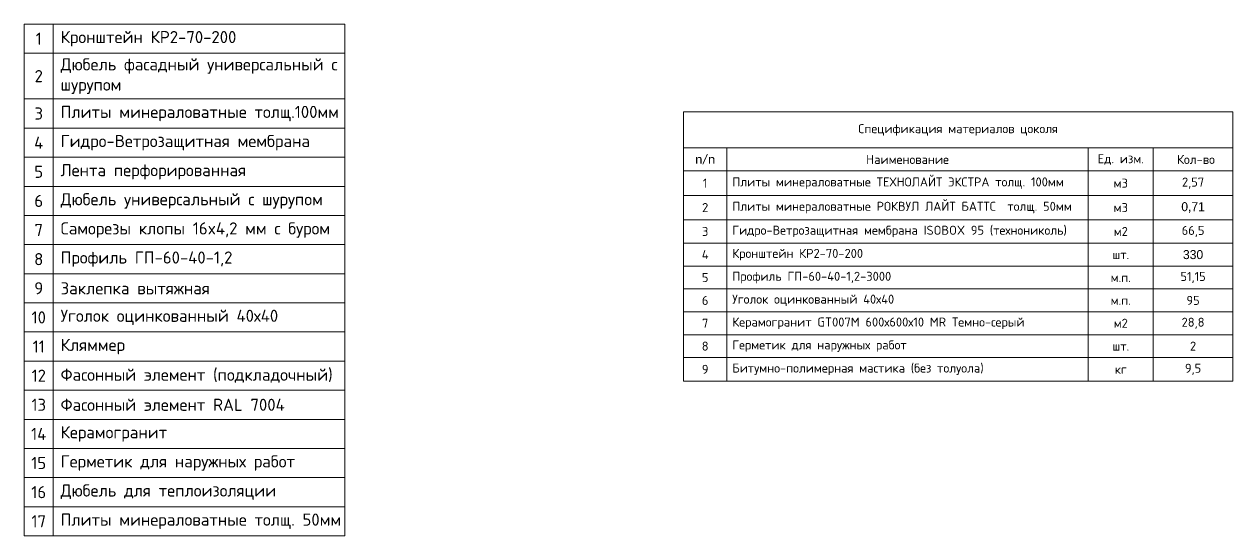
# Model space of a CAD drawing. Header units: millimetres. Extents: x -3689 to 3021565, y -698052 to -604547.
# Drawn here: x 2757657 to 2758901, y -677357 to -676829 of the extents above; entities that cross this region are included whole.
import ezdxf

# ---------------------------------------------------------------- set-up
doc = ezdxf.new("R2010")
doc.units = ezdxf.units.MM
doc.layers.add('_Выноска', color=7, linetype='Continuous', lineweight=15)

msp = doc.modelspace()

# ---------------------------------------------------------------- linework, layer by layer
at = {"layer": '_Выноска'}
for p, q in [((2757656.6677, -676829.3527), (2757986.7526, -676829.3527)), ((2757656.6677, -676829.3527), (2757656.6677, -677356.5717)), ((2757686.6754, -676829.3527), (2757686.6754, -677356.5717)), ((2757986.7526, -676829.3527), (2757986.7526, -677356.5717)), ((2757656.6677, -676859.3604), (2757986.7526, -676859.3604)), ((2757656.6677, -676906.4559), (2757986.7526, -676906.4559)), ((2758335.576, -676919.7), (2758901.2557, -676919.7)), ((2758335.576, -676919.7), (2758335.576, -676956.9158)), ((2758901.2557, -676919.7), (2758901.2557, -677197.084)), ((2757656.6677, -676936.4636), (2757986.7526, -676936.4636)), ((2757656.6677, -676966.4713), (2757986.7526, -676966.4713)), ((2758335.576, -676956.9158), (2758901.2557, -676956.9158)), ((2758335.576, -676956.9158), (2758335.576, -677197.084)), ((2758380.2349, -676956.9158), (2758380.2349, -677197.084)), ((2758752.3926, -676956.9158), (2758752.3926, -677197.084)), ((2758819.381, -676956.9158), (2758819.381, -677005.7329)), ((2758335.576, -676980.6122), (2758901.2557, -676980.6122)), ((2757656.6677, -676996.479), (2757986.7526, -676996.479)), ((2758335.576, -677005.7329), (2758819.381, -677005.7329)), ((2758819.381, -677005.7329), (2758901.2557, -677005.7329)), ((2758819.381, -677005.7329), (2758819.381, -677030.8535)), ((2757656.6677, -677026.4867), (2757986.7526, -677026.4867)), ((2758335.576, -677030.8535), (2758901.2557, -677030.8535)), ((2758819.381, -677030.8535), (2758819.381, -677197.084)), ((2758335.576, -677055.0438), (2758901.2557, -677055.0438)), ((2758335.576, -677055.0438), (2758901.2557, -677055.0438)), ((2757656.6677, -677056.4945), (2757986.7526, -677056.4945)), ((2758335.576, -677078.6137), (2758901.2557, -677078.6137)), ((2757656.6677, -677086.5022), (2757986.7526, -677086.5022)), ((2758335.576, -677102.1837), (2758901.2557, -677102.1837)), ((2757656.6677, -677116.5099), (2757986.7526, -677116.5099)), ((2758335.576, -677125.7537), (2758901.2557, -677125.7537)), ((2758335.576, -677125.7537), (2758901.2557, -677125.7537)), ((2757656.6677, -677146.5176), (2757986.7526, -677146.5176)), ((2758335.576, -677149.3237), (2758901.2557, -677149.3237)), ((2757656.6677, -677176.5253), (2757986.7526, -677176.5253)), ((2758335.576, -677172.8937), (2758901.2557, -677172.8937)), ((2758335.576, -677197.084), (2758901.2557, -677197.084)), ((2757656.6677, -677206.5331), (2757986.7526, -677206.5331)), ((2757656.6677, -677236.5408), (2757986.7526, -677236.5408)), ((2757656.6677, -677266.5485), (2757986.7526, -677266.5485)), ((2757656.6677, -677296.5562), (2757986.7526, -677296.5562)), ((2757656.6677, -677326.5639), (2757686.6754, -677326.5639)), ((2757686.6754, -677326.5639), (2757986.7526, -677326.5639)), ((2757656.6677, -677356.5717), (2757986.7526, -677356.5717))]:
    msp.add_line(p, q, dxfattribs=at)

# ---------------------------------------------------------------- texts
for s, insert, char_height, width, attachment_point in [('{\\fISOCPEUR|b0|i0|c0;1', (2757671.6716, -676844.3566), 12.503216, 15.003859, 5), ('{\\fISOCPEUR|b0|i0|c0;Кронштейн КР2-70-200', (2757694.1774, -676844.3566), 12.503216, 285.073327, 4), ('{\\fISOCPEUR|b0|i0|c0;Дюбель фасадный универсальный с шурупом', (2757694.1774, -676882.9082), 12.503216, 285.073327, 4), ('{\\fISOCPEUR|b0|i0|c0;2', (2757671.6716, -676882.9082), 12.503216, 15.003859, 5), ('{\\fISOCPEUR|b0|i0|c0;3', (2757671.6716, -676921.4597), 12.503216, 15.003859, 5), ('{\\fISOCPEUR|b0|i0|c204|p34;Плиты минераловатные толщ\\fISOCPEUR|b0|i0|c0|p34;.100\\fISOCPEUR|b0|i0|c204|p34;мм}', (2757694.1774, -676921.4597), 12.5032161, 285.073327, 4), ('{\\fISOCPEUR|b0|i0|c0;Гидро-Ветрозащитная мембрана', (2757694.1774, -676951.4675), 12.503216, 285.073327, 4), ('{\\fISOCPEUR|b0|i0|c204|p34;Спецификация материалов цоколя}', (2758618.4158, -676938.3079), 9.303943, 554.514988, 5), ('{\\fISOCPEUR|b0|i0|c0;4', (2757671.6716, -676951.4675), 12.503216, 15.003859, 5), ('{\\fCalibri|b0|i0|c0|p34;n/n}', (2758357.9054, -676968.764), 9.303943, 33.494194, 5), ('{\\fISOCPEUR|b0|i0|c204|p34;Наименование}', (2758566.3137, -676968.764), 9.303943, 360.992978, 5), ('{\\fISOCPEUR|b0|i0|c0;Ед. изм.', (2758785.8868, -676968.764), 9.303943, 55.823656, 5), ('{\\fISOCPEUR|b0|i0|c0; Кол-во ', (2758860.3183, -676968.764), 9.303943, 70.709965, 5), ('{\\fISOCPEUR|b0|i0|c0;5', (2757671.6716, -676981.4752), 12.503216, 15.003859, 5), ('{\\fISOCPEUR|b0|i0|c0;Лента перфорированная', (2757694.1774, -676981.4752), 12.503216, 285.073327, 4), ('{\\fISOCPEUR|b0|i0|c0;1', (2758357.9054, -676993.1725), 9.303943, 33.494194, 5), ('{\\fISOCPEUR|b0|i0|c0;Плиты минераловатные ТЕХНОЛАЙТ ЭКСТРА толщ. 100мм', (2758385.8173, -676993.1725), 9.303943, 360.992978, 4), ('{\\fISOCPEUR|b0|i0|c0;м3', (2758785.8868, -676993.1725), 9.303943, 55.823656, 5), ('{\\fISOCPEUR|b0|i0|c204|p34;2,57}', (2758860.3183, -676993.1725), 9.303943, 70.709965, 5), ('{\\fISOCPEUR|b0|i0|c0;6', (2757671.6716, -677011.4829), 12.503216, 15.003859, 5), ('{\\fISOCPEUR|b0|i0|c0;Дюбель универсальный с шурупом', (2757694.1774, -677011.4829), 12.503216, 285.073327, 4), ('{\\fISOCPEUR|b0|i0|c0;2', (2758357.9054, -677018.2932), 9.303943, 33.494194, 5), ('{\\fISOCPEUR|b0|i0|c0;Плиты минераловатные РОКВУЛ ЛАЙТ БАТТС  толщ. 50мм', (2758385.8173, -677018.2932), 9.303943, 360.992978, 4), ('{\\fISOCPEUR|b0|i0|c0;м3', (2758785.8868, -677018.2932), 9.303943, 55.823656, 5), ('0,71', (2758860.3183, -677018.2932), 9.30394, 70.709965, 5), ('{\\fISOCPEUR|b0|i0|c0;7', (2757671.6716, -677041.4906), 12.503216, 15.003859, 5), ('{\\fISOCPEUR|b0|i0|c0;Саморезы клопы 16x4,2 мм с буром', (2757694.1774, -677041.4906), 12.503216, 285.073327, 4), ('{\\fISOCPEUR|b0|i0|c0;3', (2758357.9054, -677042.9486), 9.303943, 33.494194, 5), ('{\\fISOCPEUR|b0|i0|c204|p34;Гидро-Ветрозащитная мембрана ISOBOX 95 (технониколь)}', (2758385.8173, -677042.9486), 9.303943, 360.992978, 4), ('{\\fISOCPEUR|b0|i0|c0;м2', (2758785.8868, -677042.9486), 9.303943, 55.823656, 5), ('{\\fISOCPEUR|b0|i0|c204|p34;66,5}', (2758860.3183, -677042.9486), 9.303943, 70.709965, 5), ('{\\fISOCPEUR|b0|i0|c0;8', (2757671.6716, -677071.4983), 12.503216, 15.003859, 5), ('{\\fISOCPEUR|b0|i0|c204|p34;Профиль ГП\\fISOCPEUR|b0|i0|c0|p34;-60-40-1,2}', (2757694.1774, -677071.4983), 12.503216, 285.073327, 4), ('{\\fISOCPEUR|b0|i0|c0|p34;4}', (2758357.9054, -677066.8288), 9.303943, 33.494194, 5), ('{\\fISOCPEUR|b0|i0|c0;Кронштейн КР2-70-200', (2758385.8173, -677066.8288), 9.303943, 360.992978, 4), ('{\\fISOCPEUR|b0|i0|c0;шт.', (2758785.8868, -677066.8288), 9.303943, 55.823656, 5), ('330', (2758860.3183, -677066.8288), 9.30394, 70.709965, 5), ('{\\fISOCPEUR|b0|i0|c0|p34;5}', (2758357.9054, -677090.3987), 9.303943, 33.494194, 5), ('{\\fISOCPEUR|b0|i0|c0;Профиль ГП-60-40-1,2-3000', (2758385.8173, -677090.3987), 9.303943, 360.992978, 4), ('{\\fISOCPEUR|b0|i0|c0;м.п.', (2758785.8868, -677090.3987), 9.303943, 55.823656, 5), ('{\\fISOCPEUR|b0|i0|c204|p34;51,15}', (2758860.3183, -677090.3987), 9.303943, 70.709965, 5), ('{\\fISOCPEUR|b0|i0|c0;9', (2757671.6716, -677101.506), 12.503216, 15.003859, 5), ('{\\fISOCPEUR|b0|i0|c0;Заклепка вытяжная', (2757694.1774, -677101.506), 12.503216, 285.073327, 4), ('{\\fISOCPEUR|b0|i0|c0|p34;6}', (2758357.9054, -677113.9687), 9.303943, 33.494194, 5), ('{\\fISOCPEUR|b0|i0|c0;Уголок оцинкованный 40х40', (2758385.8173, -677113.9687), 9.303943, 360.992978, 4), ('{\\fISOCPEUR|b0|i0|c0;м.п.', (2758785.8868, -677113.9687), 9.303943, 55.823656, 5), ('{\\fISOCPEUR|b0|i0|c204|p34;95}', (2758860.3183, -677113.9687), 9.303943, 70.709965, 5), ('{\\fISOCPEUR|b0|i0|c0;10', (2757671.6716, -677131.5138), 12.503216, 15.003859, 5), ('{\\fISOCPEUR|b0|i0|c0;Уголок оцинкованный 40х40', (2757694.1774, -677131.5138), 12.503216, 285.073327, 4), ('{\\fISOCPEUR|b0|i0|c0|p34;7}', (2758357.9054, -677137.5387), 9.303943, 33.494194, 5), ('{\\fISOCPEUR|b0|i0|c0;Керамогранит GT007М 600х600х10 MR Темно-серый', (2758385.8173, -677137.5387), 9.303943, 360.992978, 4), ('{\\fISOCPEUR|b0|i0|c0;м2', (2758785.8868, -677137.5387), 9.303943, 55.823656, 5), ('{\\fISOCPEUR|b0|i0|c204|p34;28,8}', (2758860.3183, -677137.5387), 9.303943, 70.709965, 5), ('{\\fISOCPEUR|b0|i0|c0;11', (2757671.6716, -677161.5215), 12.503216, 15.003859, 5), ('{\\fISOCPEUR|b0|i0|c0;Кляммер', (2757694.1774, -677161.5215), 12.503216, 285.073327, 4), ('{\\fISOCPEUR|b0|i0|c0;Герметик для наружных работ', (2758385.8173, -677161.1087), 9.303943, 360.992978, 4), ('{\\fISOCPEUR|b0|i0|c0|p34;8}', (2758357.9054, -677161.1087), 9.303943, 33.494194, 5), ('{\\fISOCPEUR|b0|i0|c0;шт.', (2758785.8868, -677161.1087), 9.303943, 55.823656, 5), ('{\\fISOCPEUR|b0|i0|c204|p34;2}', (2758860.3183, -677161.1087), 9.303943, 70.709965, 5), ('{\\fISOCPEUR|b0|i0|c204|p34;Битумно-полимерная мастика (без толуола) }', (2758385.8173, -677184.9888), 9.303943, 360.992978, 4), ('{\\fISOCPEUR|b0|i0|c204|p34;9,5}', (2758860.3183, -677184.9888), 9.303943, 70.709965, 5), ('{\\fISOCPEUR|b0|i0|c0;12', (2757671.6716, -677191.5292), 12.503216, 15.003859, 5), ('{\\fISOCPEUR|b0|i0|c204|p34;Фасонный элемент (подкладочный)}', (2757694.1774, -677191.5292), 12.503216, 285.073327, 4), ('{\\fISOCPEUR|b0|i0|c0|p34;9}', (2758357.9054, -677184.9888), 9.303943, 33.494194, 5), ('{\\fISOCPEUR|b0|i0|c204|p34;кг}', (2758785.8868, -677184.9888), 9.303943, 55.823656, 5), ('{\\fISOCPEUR|b0|i0|c0;13', (2757671.6716, -677221.5369), 12.503216, 15.003859, 5), ('{\\fISOCPEUR|b0|i0|c204|p34;Фасонный элемент \\fISOCPEUR|b0|i0|c0|p34;RAL 7004}', (2757694.1774, -677221.5369), 12.503216, 285.073327, 4), ('{\\fISOCPEUR|b0|i0|c0;14', (2757671.6716, -677251.5446), 12.503216, 15.003859, 5), ('{\\fISOCPEUR|b0|i0|c204|p34;Керамогранит }', (2757694.1774, -677251.5446), 12.503216, 285.073327, 4), ('{\\fISOCPEUR|b0|i0|c0;15', (2757671.6716, -677281.5524), 12.503216, 15.003859, 5), ('{\\fISOCPEUR|b0|i0|c204|p34;Герметик для наружных работ}', (2757694.1774, -677281.5524), 12.503216, 285.073327, 4), ('{\\fISOCPEUR|b0|i0|c204|p34;Дюбель для теплоизоляции}', (2757694.1774, -677311.5601), 12.503216, 285.073327, 4), ('{\\fISOCPEUR|b0|i0|c0|p34;16', (2757671.6716, -677311.5601), 12.503216, 15.003859, 5), ('{\\fISOCPEUR|b0|i0|c0|p34;17', (2757671.6716, -677341.5678), 12.503216, 15.003859, 5), ('{\\fISOCPEUR|b0|i0|c204|p34;Плиты минераловатные толщ. 50мм}', (2757694.1774, -677341.5678), 12.503216, 285.073327, 4)]:
    msp.add_mtext(s, dxfattribs=dict(at, insert=insert, char_height=char_height, width=width, attachment_point=attachment_point))

doc.saveas('drawing.dxf')
